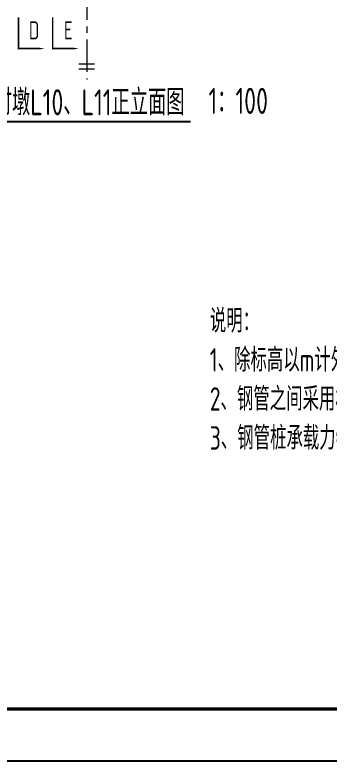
# Model space of a CAD drawing. Extents: x -2876908 to 633791, y -1383861 to 872234.
# Drawn here: x -752924 to -722762, y -1081386 to -1009729 of the extents above; entities that cross this region are included whole.
import ezdxf
from ezdxf.enums import TextEntityAlignment as Align

# ---------------------------------------------------------------- set-up
doc = ezdxf.new("R2010")
doc.units = 0
doc.header["$LTSCALE"] = 5
doc.header["$MEASUREMENT"] = 0
doc.linetypes.add('CENTER', pattern=[2, 1.25, -0.25, 0.25, -0.25])
doc.layers.get('0').update_dxf_attribs({"linetype": 'CONTINUOUS', "lineweight": 25})
for name, color, linetype, lineweight in [('1粗实线', 1, 'CONTINUOUS', 30), ('3中心线', 6, 'CENTER', 18), ('5标注', 3, 'CONTINUOUS', 15), ('6文本', 7, 'CONTINUOUS', 15), ('HFZT', 5, 'CONTINUOUS', 15), ('THIN', 7, 'CONTINUOUS', 0)]:
    doc.layers.add(name, color=color, linetype=linetype, lineweight=lineweight)
doc.layers.add('M_Dim', color=3, linetype='CONTINUOUS')
doc.styles.add('TSSD_NORM', font='tssdeng.shx', dxfattribs={"width": 0.7, "bigfont": 'hztxt.shx'})

# ---------------------------------------------------------------- blocks, each defined once
blk = doc.blocks.new('施工设计图框')
at = {"color": 7, "linetype": 'Continuous'}
blk.add_lwpolyline([(-395.5, -13.5), (-395.5, 283.5), (24.5, 283.5), (24.5, -13.5), (-395.5, -13.5)], dxfattribs=at)
at = {"layer": '1粗实线', "color": 7, "linetype": 'Continuous', "const_width": 0.6}
blk.add_lwpolyline([(-370.5, -3.5), (-370.5, 273.5), (14.5, 273.5), (14.5, -3.5), (-370.5, -3.5)], dxfattribs=at)
at = {"layer": 'HFZT', "color": 2, "style": 'TSSD_NORM', "width": 0.7}
for tag, height, p in [('比例尺', 2.5, (7.25, 17.5)), ('图号', 2.5, (-20.49, 3.5)), ('日期', 2.5, (7.25, 3.5)), ('图名', 4, (-76.24, 0.75))]:
    blk.add_attdef(tag, text='', height=height, dxfattribs=at).set_placement(p, align=Align.MIDDLE)

msp = doc.modelspace()

# ---------------------------------------------------------------- linework, layer by layer
at = {"layer": '3中心线', "ltscale": 500}
msp.add_line((-746034.729, -942082.938), (-746034.729, -1015945.635), dxfattribs=at)
at = {"layer": '5标注', "flags": 128}
for points in [[(-752579.612, -1009963.236, 150, 150, 0), (-752579.612, -1012963.236, 150, 150, 0), (-751079.612, -1012963.236, 350, 0, 0), (-750079.612, -1012963.236, 0, 0, 0)], [(-749301.273, -1009963.236, 150, 150, 0), (-749301.273, -1012963.236, 150, 150, 0), (-747801.273, -1012963.236, 350, 0, 0), (-746801.273, -1012963.236, 0, 0, 0)]]:
    msp.add_lwpolyline(points, format="xyseb", dxfattribs=at)
at = {"layer": 'M_Dim'}
msp.add_lwpolyline([(-757223.416, -1019987.558, 200, 200, 0), (-736035.696, -1019987.558, 200, 200, 0)], format="xyseb", dxfattribs=at)
at = {"layer": 'THIN'}
for p, q in [((-745284.729, -1014445.635), (-746784.729, -1014445.635)), ((-745284.729, -1014945.635), (-746784.729, -1014945.635))]:
    msp.add_line(p, q, dxfattribs=at)

# ---------------------------------------------------------------- block references
at = {"xscale": 500, "yscale": 500, "zscale": 500}
msp.add_blockref('施工设计图框', (-644829.8, -1074635.792), dxfattribs=at)

# ---------------------------------------------------------------- texts
at = {"layer": '6文本', "style": 'TSSD_NORM', "width": 0.7}
for s, p in [('D', (-751079.612, -1011213.236)), ('E', (-747801.273, -1011213.236))]:
    msp.add_text(s, height=1750, dxfattribs=at).set_placement(p, align=Align.MIDDLE_CENTER)
for s, p in [('临时墩L10、L11正立面图 ', (-746145.605, -1017984.353)), ('1：100', (-731479.825, -1017984.353))]:
    msp.add_text(s, height=2500, dxfattribs=at).set_placement(p, align=Align.MIDDLE)
at = {"layer": '6文本', "insert": (-734210.656, -1037980.295), "char_height": 2250, "width": 195290.43481, "attachment_point": 1, "style": 'TSSD_NORM'}
msp.add_mtext('说明：\\P1、除标高以m计外，图中尺寸均以mm计。\\P2、钢管之间采用相贯焊，焊高hf=6mm。\\P3、钢管桩承载力特征值Ra(N15)≥2750kN,Ra(N14)≥2250kN,Ra(N13)≥1900kN。', dxfattribs=at)

doc.saveas('drawing.dxf')
